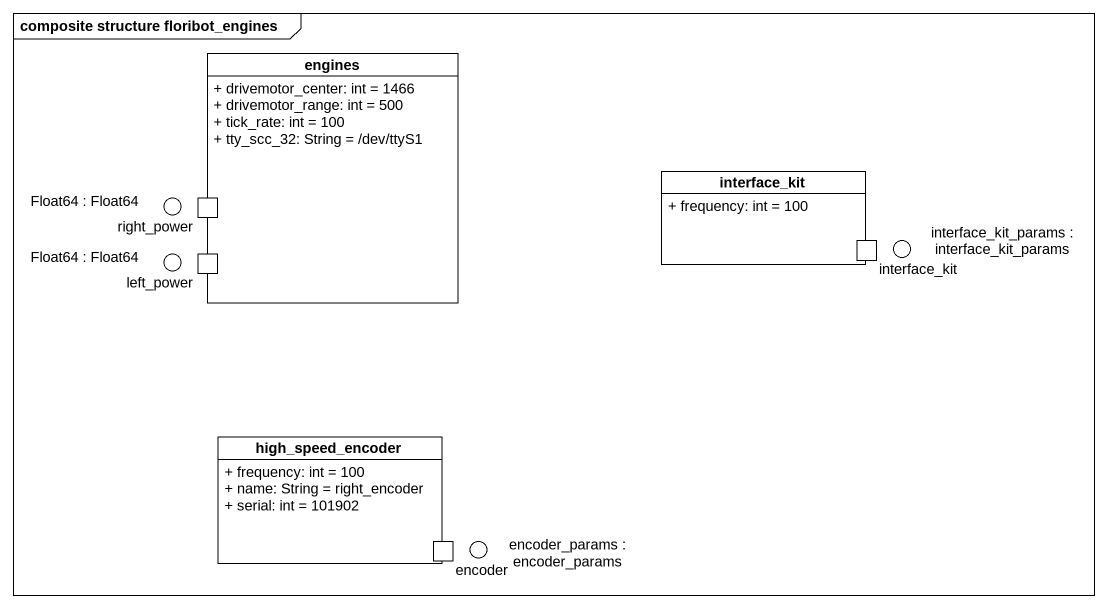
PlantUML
@startuml
mainframe composite structure floribot_engines
allowmixing
hide circle
hide empty members
skinparam classAttributeIconSize 0
class engines {
  + drivemotor_center: int = 1466
  + drivemotor_range: int = 500
  + tick_rate: int = 100
  + tty_scc_32: String = /dev/ttyS1
  -- ports --
  left_power
  right_power
}
class interface_kit {
  + frequency: int = 100
  -- ports --
  interface_kit
}
() "Float64 : Float64" as Float64
() "Float64 : Float64" as Float64_2
() "interface_kit_params : interface_kit_params" as interface_kit_params
class high_speed_encoder {
  + frequency: int = 100
  + name: String = right_encoder
  + serial: int = 101902
  -- ports --
  encoder
}
() "encoder_params : encoder_params" as encoder_params
@enduml
